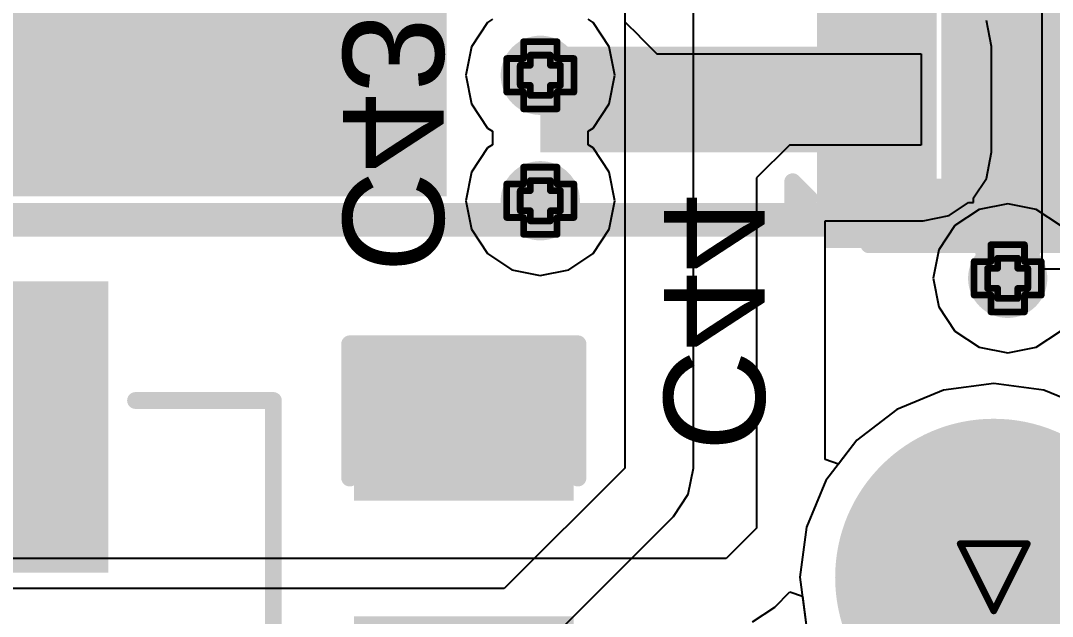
# Model space of a CAD drawing. Header units: inches. Extents: x 0 to 198, y 0 to 199.
# Drawn here: x 0.889 to 1.1963, y 3.7638 to 3.9413 of the extents above; entities that cross this region are included whole.
import ezdxf

# ---------------------------------------------------------------- set-up
doc = ezdxf.new("R2010")
doc.units = ezdxf.units.IN
doc.header["$MEASUREMENT"] = 0
for name, color, linetype in [('Bottom Layer', 5, 'Continuous'), ('Bottom Overlay', 54, 'Continuous'), ('Bottom Paste', 16, 'Continuous'), ('Bottom Solder', 6, 'Continuous'), ('Drill Drawing', 1, 'Continuous'), ('Layer 1', 16, 'Continuous'), ('Layer 2', 76, 'Continuous'), ('Pad Holes', 156, 'Continuous'), ('Top Layer', 1, 'Continuous'), ('Top Overlay', 2, 'Continuous'), ('Top Paste', 8, 'Continuous'), ('Top Solder', 216, 'Continuous'), ('Via Holes', 16, 'Continuous')]:
    doc.layers.add(name, color=color, linetype=linetype)
doc.styles.add('Arial', font='', dxfattribs={"height": 0.2})
doc.styles.get('Arial').set_extended_font_data('Arial')

# ---------------------------------------------------------------- blocks, each defined once
blk = doc.blocks.new('BH_18650_B1BA002_19')
at = {"layer": 'Bottom Solder'}
h = blk.add_hatch(color=6, dxfattribs=at)
edge = h.paths.add_edge_path()
edge.add_arc((0.15748, 1.41102), 0.004, 0, 360)
at = {"layer": 'Pad Holes'}
h = blk.add_hatch(color=7, dxfattribs=at)
edge = h.paths.add_edge_path()
edge.add_arc((0.15748, 1.41102), 0.04724, 0, 360)
at = {"layer": 'Top Layer'}
blk.add_hatch(color=1, dxfattribs=at).paths.add_polyline_path([(-0.30748, 1.7265), (-0.00748, 1.7265), (-0.00748, 1.5265), (-0.30748, 1.5265)])
at = {"layer": 'Top Paste'}
blk.add_hatch(color=8, dxfattribs=at).paths.add_polyline_path([(-0.30748, 1.7265), (-0.00748, 1.7265), (-0.00748, 1.5265), (-0.30748, 1.5265)])
at = {"layer": 'Top Solder'}
blk.add_hatch(color=216, dxfattribs=at).paths.add_polyline_path([(-0.30948, 1.7285), (-0.00548, 1.7285), (-0.00548, 1.5245), (-0.30948, 1.5245)])
h = blk.add_hatch(color=216, dxfattribs=at)
edge = h.paths.add_edge_path()
edge.add_arc((0.15748, 1.41102), 0.004, 0, 360)
at = {"layer": 'Top Overlay'}
blk.add_lwpolyline([(-0.56498, 1.5175, 0.01, 0.01, 0), (0.25002, 1.5175, 0.01, 0.01, 0)], format="xyseb", dxfattribs=at)
blk = doc.blocks.new('8_TDFN_EP__2_2__B_43')
at = {"layer": 'Bottom Layer'}
for points in [[(-0.0252, 0.03543), (-0.0252, 0.02362), (-0.05276, 0.02362), (-0.05276, 0.03543)], [(0.05276, 0.03543), (0.05276, 0.02362), (0.0252, 0.02362), (0.0252, 0.03543)], [(0.01575, 0.02717), (0.01575, -0.02716), (-0.01575, -0.02716), (-0.01575, 0.02717)], [(-0.0252, 0.01575), (-0.0252, 0.00394), (-0.05276, 0.00394), (-0.05276, 0.01575)], [(0.05276, 0.01575), (0.05276, 0.00394), (0.0252, 0.00394), (0.0252, 0.01575)], [(-0.0252, -0.00394), (-0.0252, -0.01575), (-0.05276, -0.01575), (-0.05276, -0.00394)], [(0.05276, -0.00394), (0.05276, -0.01575), (0.0252, -0.01575), (0.0252, -0.00394)], [(-0.0252, -0.02362), (-0.0252, -0.03543), (-0.05276, -0.03543), (-0.05276, -0.02362)], [(0.05276, -0.02362), (0.05276, -0.03543), (0.0252, -0.03543), (0.0252, -0.02362)]]:
    blk.add_hatch(color=5, dxfattribs=at).paths.add_polyline_path(points)
at = {"layer": 'Bottom Paste'}
for points in [[(-0.0252, 0.03543), (-0.0252, 0.02362), (-0.05276, 0.02362), (-0.05276, 0.03543)], [(0.05276, 0.03543), (0.05276, 0.02362), (0.0252, 0.02362), (0.0252, 0.03543)], [(0.01575, 0.02717), (0.01575, -0.02716), (-0.01575, -0.02716), (-0.01575, 0.02717)], [(-0.0252, 0.01575), (-0.0252, 0.00394), (-0.05276, 0.00394), (-0.05276, 0.01575)], [(0.05276, 0.01575), (0.05276, 0.00394), (0.0252, 0.00394), (0.0252, 0.01575)], [(-0.0252, -0.00394), (-0.0252, -0.01575), (-0.05276, -0.01575), (-0.05276, -0.00394)], [(0.05276, -0.00394), (0.05276, -0.01575), (0.0252, -0.01575), (0.0252, -0.00394)], [(-0.0252, -0.02362), (-0.0252, -0.03543), (-0.05276, -0.03543), (-0.05276, -0.02362)], [(0.05276, -0.02362), (0.05276, -0.03543), (0.0252, -0.03543), (0.0252, -0.02362)]]:
    blk.add_hatch(color=16, dxfattribs=at).paths.add_polyline_path(points)
at = {"layer": 'Bottom Solder'}
for points in [[(-0.0212, 0.03943), (-0.0212, 0.01962), (-0.05676, 0.01962), (-0.05676, 0.03943)], [(0.05676, 0.03943), (0.05676, 0.01962), (0.0212, 0.01962), (0.0212, 0.03943)], [(0.01975, 0.03117), (0.01975, -0.03116), (-0.01975, -0.03116), (-0.01975, 0.03117)], [(-0.0212, 0.01975), (-0.0212, -0.00006), (-0.05676, -0.00006), (-0.05676, 0.01975)], [(0.05676, 0.01975), (0.05676, -0.00006), (0.0212, -0.00006), (0.0212, 0.01975)], [(-0.0212, 0.00006), (-0.0212, -0.01975), (-0.05676, -0.01975), (-0.05676, 0.00006)], [(0.05676, 0.00006), (0.05676, -0.01975), (0.0212, -0.01975), (0.0212, 0.00006)], [(-0.0212, -0.01962), (-0.0212, -0.03943), (-0.05676, -0.03943), (-0.05676, -0.01962)], [(0.05676, -0.01962), (0.05676, -0.03943), (0.0212, -0.03943), (0.0212, -0.01962)]]:
    blk.add_hatch(color=6, dxfattribs=at).paths.add_polyline_path(points)
at = {"layer": 'Bottom Overlay'}
for points in [[(-0.04134, 0.03937, 0.005, 0.005, 0), (-0.04134, 0.04331, 0.005, 0.005, 0)], [(-0.04134, 0.04331, 0.005, 0.005, 0), (0.04134, 0.04331, 0.005, 0.005, 0)], [(0.04134, 0.04331, 0.005, 0.005, 0), (0.04134, 0.03937, 0.005, 0.005, 0)], [(-0.06405, -0.02453, 0.005, 0.005, 0), (-0.05905, -0.02953, 0.005, 0.005, 0)], [(-0.06405, -0.02453, 0.005, 0.005, 0), (-0.06405, -0.03453, 0.005, 0.005, 0)], [(-0.06405, -0.03453, 0.005, 0.005, 0), (-0.05905, -0.02953, 0.005, 0.005, 0)], [(-0.04134, -0.04331, 0.005, 0.005, 0), (-0.04134, -0.03937, 0.005, 0.005, 0)], [(0.04134, -0.04331, 0.005, 0.005, 0), (0.04134, -0.03937, 0.005, 0.005, 0)], [(-0.04134, -0.04331, 0.005, 0.005, 0), (0.04134, -0.04331, 0.005, 0.005, 0)]]:
    blk.add_lwpolyline(points, format="xyseb", dxfattribs=at)
for points in [[(-0.04259, 0.04331, 0.0025, 0.0025, 1), (-0.04009, 0.04331, 0.0025, 0.0025, 1)], [(-0.04259, 0.04331, 0.0025, 0.0025, 1), (-0.04009, 0.04331, 0.0025, 0.0025, 1)], [(0.04009, 0.04331, 0.0025, 0.0025, 1), (0.04259, 0.04331, 0.0025, 0.0025, 1)], [(0.04009, 0.04331, 0.0025, 0.0025, 1), (0.04259, 0.04331, 0.0025, 0.0025, 1)], [(-0.04259, 0.03937, 0.0025, 0.0025, 1), (-0.04009, 0.03937, 0.0025, 0.0025, 1)], [(0.04009, 0.03937, 0.0025, 0.0025, 1), (0.04259, 0.03937, 0.0025, 0.0025, 1)], [(-0.0653, -0.02453, 0.0025, 0.0025, 1), (-0.0628, -0.02453, 0.0025, 0.0025, 1)], [(-0.0653, -0.02453, 0.0025, 0.0025, 1), (-0.0628, -0.02453, 0.0025, 0.0025, 1)], [(-0.0603, -0.02953, 0.0025, 0.0025, 1), (-0.0578, -0.02953, 0.0025, 0.0025, 1)], [(-0.0603, -0.02953, 0.0025, 0.0025, 1), (-0.0578, -0.02953, 0.0025, 0.0025, 1)], [(-0.0653, -0.03453, 0.0025, 0.0025, 1), (-0.0628, -0.03453, 0.0025, 0.0025, 1)], [(-0.0653, -0.03453, 0.0025, 0.0025, 1), (-0.0628, -0.03453, 0.0025, 0.0025, 1)], [(-0.04259, -0.03937, 0.0025, 0.0025, 1), (-0.04009, -0.03937, 0.0025, 0.0025, 1)], [(0.04009, -0.03937, 0.0025, 0.0025, 1), (0.04259, -0.03937, 0.0025, 0.0025, 1)], [(-0.04259, -0.04331, 0.0025, 0.0025, 1), (-0.04009, -0.04331, 0.0025, 0.0025, 1)], [(-0.04259, -0.04331, 0.0025, 0.0025, 1), (-0.04009, -0.04331, 0.0025, 0.0025, 1)], [(0.04009, -0.04331, 0.0025, 0.0025, 1), (0.04259, -0.04331, 0.0025, 0.0025, 1)], [(0.04009, -0.04331, 0.0025, 0.0025, 1), (0.04259, -0.04331, 0.0025, 0.0025, 1)]]:
    blk.add_lwpolyline(points, format="xyseb", close=True, dxfattribs=at)
blk = doc.blocks.new('YSPI0520_2R2M__B_211')
at = {"layer": 'Bottom Layer'}
for points in [[(-0.1378, 0.04921), (-0.05905, 0.04921), (-0.05905, -0.04921), (-0.1378, -0.04921)], [(0.05905, 0.04921), (0.1378, 0.04921), (0.1378, -0.04921), (0.05905, -0.04921)]]:
    blk.add_hatch(color=5, dxfattribs=at).paths.add_polyline_path(points)
at = {"layer": 'Bottom Paste'}
for points in [[(-0.1378, 0.04921), (-0.05905, 0.04921), (-0.05905, -0.04921), (-0.1378, -0.04921)], [(0.05905, 0.04921), (0.1378, 0.04921), (0.1378, -0.04921), (0.05905, -0.04921)]]:
    blk.add_hatch(color=16, dxfattribs=at).paths.add_polyline_path(points)
at = {"layer": 'Bottom Solder'}
for points in [[(-0.1418, 0.05321), (-0.05505, 0.05321), (-0.05505, -0.05321), (-0.1418, -0.05321)], [(0.05505, 0.05321), (0.1418, 0.05321), (0.1418, -0.05321), (0.05505, -0.05321)]]:
    blk.add_hatch(color=6, dxfattribs=at).paths.add_polyline_path(points)
at = {"layer": 'Bottom Overlay'}
for points in [[(-0.1063, 0.10236, 0.005, 0.005, 0), (0.1063, 0.10236, 0.005, 0.005, 0)], [(-0.1063, 0.10236, 0.005, 0.005, 0), (-0.1063, 0.0613, 0.005, 0.005, 0)], [(0.1063, 0.10236, 0.005, 0.005, 0), (0.1063, 0.0613, 0.005, 0.005, 0)], [(-0.1063, -0.0613, 0.005, 0.005, 0), (-0.1063, -0.10236, 0.005, 0.005, 0)], [(0.1063, -0.0613, 0.005, 0.005, 0), (0.1063, -0.10236, 0.005, 0.005, 0)], [(-0.1063, -0.10236, 0.005, 0.005, 0), (0.1063, -0.10236, 0.005, 0.005, 0)]]:
    blk.add_lwpolyline(points, format="xyseb", dxfattribs=at)
for points in [[(-0.10755, 0.10236, 0.0025, 0.0025, 1), (-0.10505, 0.10236, 0.0025, 0.0025, 1)], [(-0.10755, 0.10236, 0.0025, 0.0025, 1), (-0.10505, 0.10236, 0.0025, 0.0025, 1)], [(0.10505, 0.10236, 0.0025, 0.0025, 1), (0.10755, 0.10236, 0.0025, 0.0025, 1)], [(0.10505, 0.10236, 0.0025, 0.0025, 1), (0.10755, 0.10236, 0.0025, 0.0025, 1)], [(-0.10755, 0.0613, 0.0025, 0.0025, 1), (-0.10505, 0.0613, 0.0025, 0.0025, 1)], [(0.10505, 0.0613, 0.0025, 0.0025, 1), (0.10755, 0.0613, 0.0025, 0.0025, 1)], [(-0.10755, -0.0613, 0.0025, 0.0025, 1), (-0.10505, -0.0613, 0.0025, 0.0025, 1)], [(0.10505, -0.0613, 0.0025, 0.0025, 1), (0.10755, -0.0613, 0.0025, 0.0025, 1)], [(-0.10755, -0.10236, 0.0025, 0.0025, 1), (-0.10505, -0.10236, 0.0025, 0.0025, 1)], [(-0.10755, -0.10236, 0.0025, 0.0025, 1), (-0.10505, -0.10236, 0.0025, 0.0025, 1)], [(0.10505, -0.10236, 0.0025, 0.0025, 1), (0.10755, -0.10236, 0.0025, 0.0025, 1)], [(0.10505, -0.10236, 0.0025, 0.0025, 1), (0.10755, -0.10236, 0.0025, 0.0025, 1)]]:
    blk.add_lwpolyline(points, format="xyseb", close=True, dxfattribs=at)
blk = doc.blocks.new('C___0402_B_333')
at = {"layer": 'Bottom Layer'}
for points in [[(-0.0095, 0.0125), (-0.0095, -0.0125), (-0.0275, -0.0125), (-0.0275, 0.0125)], [(0.0275, 0.0125), (0.0275, -0.0125), (0.0095, -0.0125), (0.0095, 0.0125)]]:
    blk.add_hatch(color=5, dxfattribs=at).paths.add_polyline_path(points)
at = {"layer": 'Bottom Paste'}
for points in [[(-0.0095, 0.0125), (-0.0095, -0.0125), (-0.0275, -0.0125), (-0.0275, 0.0125)], [(0.0275, 0.0125), (0.0275, -0.0125), (0.0095, -0.0125), (0.0095, 0.0125)]]:
    blk.add_hatch(color=16, dxfattribs=at).paths.add_polyline_path(points)
at = {"layer": 'Bottom Solder'}
for points in [[(-0.00714, 0.01486), (-0.00714, -0.01486), (-0.02986, -0.01486), (-0.02986, 0.01486)], [(0.02986, 0.01486), (0.02986, -0.01486), (0.00714, -0.01486), (0.00714, 0.01486)]]:
    blk.add_hatch(color=6, dxfattribs=at).paths.add_polyline_path(points)
at = {"layer": 'Bottom Overlay'}
for points in [[(-0.031, -0.016, 0.005, 0.005, 0), (-0.031, 0.016, 0.005, 0.005, 0)], [(-0.011, 0.016, 0.005, 0.005, 0), (-0.031, 0.016, 0.005, 0.005, 0)], [(0.031, 0.016, 0.005, 0.005, 0), (0.011, 0.016, 0.005, 0.005, 0)], [(0.031, -0.016, 0.005, 0.005, 0), (0.031, 0.016, 0.005, 0.005, 0)], [(-0.011, -0.016, 0.005, 0.005, 0), (-0.031, -0.016, 0.005, 0.005, 0)], [(0.031, -0.016, 0.005, 0.005, 0), (0.011, -0.016, 0.005, 0.005, 0)]]:
    blk.add_lwpolyline(points, format="xyseb", dxfattribs=at)
for points in [[(-0.03225, 0.016, 0.0025, 0.0025, 1), (-0.02975, 0.016, 0.0025, 0.0025, 1)], [(-0.03225, 0.016, 0.0025, 0.0025, 1), (-0.02975, 0.016, 0.0025, 0.0025, 1)], [(-0.01225, 0.016, 0.0025, 0.0025, 1), (-0.00975, 0.016, 0.0025, 0.0025, 1)], [(0.00975, 0.016, 0.0025, 0.0025, 1), (0.01225, 0.016, 0.0025, 0.0025, 1)], [(0.02975, 0.016, 0.0025, 0.0025, 1), (0.03225, 0.016, 0.0025, 0.0025, 1)], [(0.02975, 0.016, 0.0025, 0.0025, 1), (0.03225, 0.016, 0.0025, 0.0025, 1)], [(-0.03225, -0.016, 0.0025, 0.0025, 1), (-0.02975, -0.016, 0.0025, 0.0025, 1)], [(-0.03225, -0.016, 0.0025, 0.0025, 1), (-0.02975, -0.016, 0.0025, 0.0025, 1)], [(-0.01225, -0.016, 0.0025, 0.0025, 1), (-0.00975, -0.016, 0.0025, 0.0025, 1)], [(0.00975, -0.016, 0.0025, 0.0025, 1), (0.01225, -0.016, 0.0025, 0.0025, 1)], [(0.02975, -0.016, 0.0025, 0.0025, 1), (0.03225, -0.016, 0.0025, 0.0025, 1)], [(0.02975, -0.016, 0.0025, 0.0025, 1), (0.03225, -0.016, 0.0025, 0.0025, 1)]]:
    blk.add_lwpolyline(points, format="xyseb", close=True, dxfattribs=at)
blk = doc.blocks.new('C___0805_B_334')
at = {"layer": 'Bottom Layer'}
for points in [[(-0.06, 0.03), (-0.02, 0.03), (-0.02, -0.03), (-0.06, -0.03)], [(0.02, 0.03), (0.06, 0.03), (0.06, -0.03), (0.02, -0.03)]]:
    blk.add_hatch(color=5, dxfattribs=at).paths.add_polyline_path(points)
at = {"layer": 'Bottom Paste'}
for points in [[(-0.06, 0.03), (-0.02, 0.03), (-0.02, -0.03), (-0.06, -0.03)], [(0.02, 0.03), (0.06, 0.03), (0.06, -0.03), (0.02, -0.03)]]:
    blk.add_hatch(color=16, dxfattribs=at).paths.add_polyline_path(points)
at = {"layer": 'Bottom Solder'}
for points in [[(-0.06276, 0.03276), (-0.01724, 0.03276), (-0.01724, -0.03276), (-0.06276, -0.03276)], [(0.01724, 0.03276), (0.06276, 0.03276), (0.06276, -0.03276), (0.01724, -0.03276)]]:
    blk.add_hatch(color=6, dxfattribs=at).paths.add_polyline_path(points)
at = {"layer": 'Bottom Overlay'}
for points in [[(-0.064, 0.034, 0.005, 0.005, 0), (-0.064, -0.034, 0.005, 0.005, 0)], [(-0.064, 0.034, 0.005, 0.005, 0), (-0.024, 0.034, 0.005, 0.005, 0)], [(0.024, 0.034, 0.005, 0.005, 0), (0.064, 0.034, 0.005, 0.005, 0)], [(0.064, 0.034, 0.005, 0.005, 0), (0.064, -0.034, 0.005, 0.005, 0)], [(-0.024, -0.034, 0.005, 0.005, 0), (-0.064, -0.034, 0.005, 0.005, 0)], [(0.064, -0.034, 0.005, 0.005, 0), (0.024, -0.034, 0.005, 0.005, 0)]]:
    blk.add_lwpolyline(points, format="xyseb", dxfattribs=at)
for points in [[(-0.06525, 0.034, 0.0025, 0.0025, 1), (-0.06275, 0.034, 0.0025, 0.0025, 1)], [(-0.06525, 0.034, 0.0025, 0.0025, 1), (-0.06275, 0.034, 0.0025, 0.0025, 1)], [(-0.02525, 0.034, 0.0025, 0.0025, 1), (-0.02275, 0.034, 0.0025, 0.0025, 1)], [(0.02275, 0.034, 0.0025, 0.0025, 1), (0.02525, 0.034, 0.0025, 0.0025, 1)], [(0.06275, 0.034, 0.0025, 0.0025, 1), (0.06525, 0.034, 0.0025, 0.0025, 1)], [(0.06275, 0.034, 0.0025, 0.0025, 1), (0.06525, 0.034, 0.0025, 0.0025, 1)], [(-0.06525, -0.034, 0.0025, 0.0025, 1), (-0.06275, -0.034, 0.0025, 0.0025, 1)], [(-0.06525, -0.034, 0.0025, 0.0025, 1), (-0.06275, -0.034, 0.0025, 0.0025, 1)], [(-0.02525, -0.034, 0.0025, 0.0025, 1), (-0.02275, -0.034, 0.0025, 0.0025, 1)], [(0.02275, -0.034, 0.0025, 0.0025, 1), (0.02525, -0.034, 0.0025, 0.0025, 1)], [(0.06275, -0.034, 0.0025, 0.0025, 1), (0.06525, -0.034, 0.0025, 0.0025, 1)], [(0.06275, -0.034, 0.0025, 0.0025, 1), (0.06525, -0.034, 0.0025, 0.0025, 1)]]:
    blk.add_lwpolyline(points, format="xyseb", close=True, dxfattribs=at)

msp = doc.modelspace()

# ---------------------------------------------------------------- hatches: boundary and pattern name
at = {"layer": 'Bottom Layer'}
h = msp.add_hatch(color=5, dxfattribs=at)
edge = h.paths.add_edge_path()
edge.add_arc((1.04379, 3.925), 0.01181, 0, 360)
for points in [[(1.15783, 3.93356), (1.04379, 3.93356), (1.04379, 3.90207), (1.15783, 3.90207)], [(1.1286, 3.87351), (1.18302, 3.87351), (1.18302, 3.89419), (1.1286, 3.89419)]]:
    msp.add_hatch(color=5, dxfattribs=at).paths.add_polyline_path(points)
h = msp.add_hatch(color=5, dxfattribs=at)
edge = h.paths.add_edge_path()
edge.add_arc((1.04379, 3.88763), 0.01181, 0, 360)
h = msp.add_hatch(color=5, dxfattribs=at)
edge = h.paths.add_edge_path()
edge.add_arc((1.18302, 3.86451), 0.01181, 0, 360)
at = {"layer": 'Layer 1'}
h = msp.add_hatch(color=16, dxfattribs=at)
edge = h.paths.add_edge_path()
edge.add_arc((1.04379, 3.925), 0.01181, 0, 360)
h = msp.add_hatch(color=16, dxfattribs=at)
edge = h.paths.add_edge_path()
edge.add_arc((1.04379, 3.88763), 0.01181, 0, 360)
h = msp.add_hatch(color=16, dxfattribs=at)
edge = h.paths.add_edge_path()
edge.add_arc((1.18302, 3.86451), 0.01181, 0, 360)
at = {"layer": 'Layer 2'}
h = msp.add_hatch(color=76, dxfattribs=at)
edge = h.paths.add_edge_path()
edge.add_arc((1.04379, 3.925), 0.01181, 0, 360)
h = msp.add_hatch(color=76, dxfattribs=at)
edge = h.paths.add_edge_path()
edge.add_arc((1.04379, 3.88763), 0.01181, 0, 360)
h = msp.add_hatch(color=76, dxfattribs=at)
edge = h.paths.add_edge_path()
edge.add_arc((1.18302, 3.86451), 0.01181, 0, 360)
at = {"layer": 'Top Layer'}
h = msp.add_hatch(color=1, dxfattribs=at)
edge = h.paths.add_edge_path()
edge.add_arc((1.04379, 3.925), 0.01181, 0, 360)
h = msp.add_hatch(color=1, dxfattribs=at)
edge = h.paths.add_edge_path()
edge.add_arc((1.04379, 3.88763), 0.01181, 0, 360)
h = msp.add_hatch(color=1, dxfattribs=at)
edge = h.paths.add_edge_path()
edge.add_arc((1.18302, 3.86451), 0.01181, 0, 360)
at = {"layer": 'Via Holes'}
h = msp.add_hatch(color=7, dxfattribs=at)
edge = h.paths.add_edge_path()
edge.add_arc((1.04379, 3.925), 0.00591, 0, 360)
h = msp.add_hatch(color=7, dxfattribs=at)
edge = h.paths.add_edge_path()
edge.add_arc((1.04379, 3.88763), 0.00591, 0, 360)
h = msp.add_hatch(color=7, dxfattribs=at)
edge = h.paths.add_edge_path()
edge.add_arc((1.18302, 3.86451), 0.00591, 0, 360)

# ---------------------------------------------------------------- linework, layer by layer
at = {"layer": 'Bottom Layer'}
for p, q in [((1.069, 4.022), (1.069, 3.94094)), ((1.19322, 3.96825), (1.19322, 3.92644)), ((1.069, 3.94094), (1.07321, 3.93673)), ((1.17822, 3.93356), (1.17667, 3.94137)), ((1.07321, 3.93673), (1.07321, 3.93666)), ((1.07321, 3.93666), (1.07328, 3.93666)), ((1.07328, 3.93666), (1.0785, 3.93144)), ((1.0785, 3.93144), (1.12027, 3.93144)), ((1.12027, 3.93144), (1.15728, 3.93144)), ((1.15728, 3.93144), (1.15728, 3.90419)), ((1.17822, 3.90207), (1.17822, 3.93356)), ((1.19322, 3.92644), (1.19322, 3.90675)), ((1.19322, 3.90675), (1.19322, 3.86738)), ((1.11799, 3.90419), (1.10821, 3.89441)), ((1.12027, 3.90419), (1.11799, 3.90419)), ((1.15728, 3.90419), (1.12027, 3.90419)), ((1.17667, 3.89426), (1.17822, 3.90207)), ((1.10821, 3.89441), (1.10821, 3.79003)), ((1.17283, 3.88852), (1.17667, 3.89426)), ((1.17283, 3.88707), (1.17283, 3.88852)), ((1.16563, 3.88323), (1.17138, 3.88707)), ((1.17138, 3.88707), (1.17283, 3.88707)), ((1.15783, 3.88168), (1.16563, 3.88323)), ((1.1286, 3.81054), (1.1286, 3.88168)), ((1.1286, 3.88168), (1.15783, 3.88168)), ((1.19322, 3.86738), (1.23229, 3.86738)), ((1.17886, 3.83317), (1.16391, 3.8312)), ((1.1938, 3.8312), (1.17886, 3.83317)), ((1.16391, 3.8312), (1.14999, 3.82543)), ((1.20772, 3.82543), (1.1938, 3.8312)), ((1.14999, 3.82543), (1.13803, 3.81626)), ((1.13803, 3.81626), (1.1326, 3.80918)), ((1.1326, 3.80918), (1.1286, 3.81054)), ((1.10821, 3.79003), (1.09918, 3.781)), ((1.09918, 3.781), (0.71038, 3.781)), ((1.1136, 3.76658), (1.11807, 3.77106)), ((1.11807, 3.77106), (1.12186, 3.76977)), ((1.12186, 3.76977), (1.12309, 3.76049)), ((1.10698, 3.76216), (1.1136, 3.76658))]:
    msp.add_line(p, q, dxfattribs=at)
for points in [[(1.18302, 3.87451, 0.02, 0.02, 0), (1.18302, 3.96112, 0.02, 0.02, 0)], [(1.14405, 3.88829, 0.01, 0.01, 0), (1.18066, 3.88829, 0.01, 0.01, 0)]]:
    msp.add_lwpolyline(points, format="xyseb", dxfattribs=at)
for points in [[(1.14155, 3.88829, 0.005, 0.005, 1), (1.14655, 3.88829, 0.005, 0.005, 1)], [(1.17816, 3.88829, 0.005, 0.005, 1), (1.18316, 3.88829, 0.005, 0.005, 1)], [(1.17802, 3.87451, 0.01, 0.01, 1), (1.18802, 3.87451, 0.01, 0.01, 1)]]:
    msp.add_lwpolyline(points, format="xyseb", close=True, dxfattribs=at)
at = {"layer": 'Drill Drawing'}
for points in [[(1.03879, 3.93, 0.002, 0.002, 0), (1.03879, 3.935, 0.002, 0.002, 0)], [(1.03879, 3.935, 0.002, 0.002, 0), (1.04879, 3.935, 0.002, 0.002, 0)], [(1.04879, 3.93, 0.002, 0.002, 0), (1.04879, 3.935, 0.002, 0.002, 0)], [(1.04079, 3.928, 0.002, 0.002, 0), (1.04079, 3.931, 0.002, 0.002, 0)], [(1.04079, 3.931, 0.002, 0.002, 0), (1.04679, 3.931, 0.002, 0.002, 0)], [(1.04679, 3.928, 0.002, 0.002, 0), (1.04679, 3.931, 0.002, 0.002, 0)], [(1.03379, 3.92, 0.002, 0.002, 0), (1.03379, 3.93, 0.002, 0.002, 0)], [(1.03379, 3.93, 0.002, 0.002, 0), (1.03879, 3.93, 0.002, 0.002, 0)], [(1.03779, 3.922, 0.002, 0.002, 0), (1.03779, 3.928, 0.002, 0.002, 0)], [(1.03779, 3.928, 0.002, 0.002, 0), (1.04079, 3.928, 0.002, 0.002, 0)], [(1.04679, 3.928, 0.002, 0.002, 0), (1.04979, 3.928, 0.002, 0.002, 0)], [(1.04879, 3.93, 0.002, 0.002, 0), (1.05379, 3.93, 0.002, 0.002, 0)], [(1.04979, 3.922, 0.002, 0.002, 0), (1.04979, 3.928, 0.002, 0.002, 0)], [(1.05379, 3.92, 0.002, 0.002, 0), (1.05379, 3.93, 0.002, 0.002, 0)], [(1.03779, 3.922, 0.002, 0.002, 0), (1.04079, 3.922, 0.002, 0.002, 0)], [(1.04079, 3.919, 0.002, 0.002, 0), (1.04079, 3.922, 0.002, 0.002, 0)], [(1.04679, 3.922, 0.002, 0.002, 0), (1.04979, 3.922, 0.002, 0.002, 0)], [(1.04679, 3.919, 0.002, 0.002, 0), (1.04679, 3.922, 0.002, 0.002, 0)], [(1.03379, 3.92, 0.002, 0.002, 0), (1.03879, 3.92, 0.002, 0.002, 0)], [(1.03879, 3.915, 0.002, 0.002, 0), (1.03879, 3.92, 0.002, 0.002, 0)], [(1.04079, 3.919, 0.002, 0.002, 0), (1.04679, 3.919, 0.002, 0.002, 0)], [(1.04879, 3.92, 0.002, 0.002, 0), (1.05379, 3.92, 0.002, 0.002, 0)], [(1.04879, 3.915, 0.002, 0.002, 0), (1.04879, 3.92, 0.002, 0.002, 0)], [(1.03879, 3.915, 0.002, 0.002, 0), (1.04879, 3.915, 0.002, 0.002, 0)], [(1.03879, 3.89263, 0.002, 0.002, 0), (1.03879, 3.89763, 0.002, 0.002, 0)], [(1.03879, 3.89763, 0.002, 0.002, 0), (1.04879, 3.89763, 0.002, 0.002, 0)], [(1.04879, 3.89263, 0.002, 0.002, 0), (1.04879, 3.89763, 0.002, 0.002, 0)], [(1.04079, 3.89063, 0.002, 0.002, 0), (1.04079, 3.89363, 0.002, 0.002, 0)], [(1.04079, 3.89363, 0.002, 0.002, 0), (1.04679, 3.89363, 0.002, 0.002, 0)], [(1.04679, 3.89063, 0.002, 0.002, 0), (1.04679, 3.89363, 0.002, 0.002, 0)], [(1.03379, 3.88263, 0.002, 0.002, 0), (1.03379, 3.89263, 0.002, 0.002, 0)], [(1.03379, 3.89263, 0.002, 0.002, 0), (1.03879, 3.89263, 0.002, 0.002, 0)], [(1.03779, 3.88463, 0.002, 0.002, 0), (1.03779, 3.89063, 0.002, 0.002, 0)], [(1.03779, 3.89063, 0.002, 0.002, 0), (1.04079, 3.89063, 0.002, 0.002, 0)], [(1.04679, 3.89063, 0.002, 0.002, 0), (1.04979, 3.89063, 0.002, 0.002, 0)], [(1.04879, 3.89263, 0.002, 0.002, 0), (1.05379, 3.89263, 0.002, 0.002, 0)], [(1.04979, 3.88463, 0.002, 0.002, 0), (1.04979, 3.89063, 0.002, 0.002, 0)], [(1.05379, 3.88263, 0.002, 0.002, 0), (1.05379, 3.89263, 0.002, 0.002, 0)], [(1.03779, 3.88463, 0.002, 0.002, 0), (1.04079, 3.88463, 0.002, 0.002, 0)], [(1.04079, 3.88163, 0.002, 0.002, 0), (1.04079, 3.88463, 0.002, 0.002, 0)], [(1.04679, 3.88463, 0.002, 0.002, 0), (1.04979, 3.88463, 0.002, 0.002, 0)], [(1.04679, 3.88163, 0.002, 0.002, 0), (1.04679, 3.88463, 0.002, 0.002, 0)], [(1.03379, 3.88263, 0.002, 0.002, 0), (1.03879, 3.88263, 0.002, 0.002, 0)], [(1.03879, 3.87763, 0.002, 0.002, 0), (1.03879, 3.88263, 0.002, 0.002, 0)], [(1.04079, 3.88163, 0.002, 0.002, 0), (1.04679, 3.88163, 0.002, 0.002, 0)], [(1.04879, 3.88263, 0.002, 0.002, 0), (1.05379, 3.88263, 0.002, 0.002, 0)], [(1.04879, 3.87763, 0.002, 0.002, 0), (1.04879, 3.88263, 0.002, 0.002, 0)], [(1.03879, 3.87763, 0.002, 0.002, 0), (1.04879, 3.87763, 0.002, 0.002, 0)], [(1.17802, 3.86951, 0.002, 0.002, 0), (1.17802, 3.87451, 0.002, 0.002, 0)], [(1.17802, 3.87451, 0.002, 0.002, 0), (1.18802, 3.87451, 0.002, 0.002, 0)], [(1.18802, 3.86951, 0.002, 0.002, 0), (1.18802, 3.87451, 0.002, 0.002, 0)], [(1.17302, 3.85951, 0.002, 0.002, 0), (1.17302, 3.86951, 0.002, 0.002, 0)], [(1.17302, 3.86951, 0.002, 0.002, 0), (1.17802, 3.86951, 0.002, 0.002, 0)], [(1.18002, 3.86751, 0.002, 0.002, 0), (1.18002, 3.87051, 0.002, 0.002, 0)], [(1.18002, 3.87051, 0.002, 0.002, 0), (1.18602, 3.87051, 0.002, 0.002, 0)], [(1.18602, 3.86751, 0.002, 0.002, 0), (1.18602, 3.87051, 0.002, 0.002, 0)], [(1.18802, 3.86951, 0.002, 0.002, 0), (1.19302, 3.86951, 0.002, 0.002, 0)], [(1.19302, 3.85951, 0.002, 0.002, 0), (1.19302, 3.86951, 0.002, 0.002, 0)], [(1.17702, 3.86151, 0.002, 0.002, 0), (1.17702, 3.86751, 0.002, 0.002, 0)], [(1.17702, 3.86751, 0.002, 0.002, 0), (1.18002, 3.86751, 0.002, 0.002, 0)], [(1.18602, 3.86751, 0.002, 0.002, 0), (1.18902, 3.86751, 0.002, 0.002, 0)], [(1.18902, 3.86151, 0.002, 0.002, 0), (1.18902, 3.86751, 0.002, 0.002, 0)], [(1.17302, 3.85951, 0.002, 0.002, 0), (1.17802, 3.85951, 0.002, 0.002, 0)], [(1.17702, 3.86151, 0.002, 0.002, 0), (1.18002, 3.86151, 0.002, 0.002, 0)], [(1.17802, 3.85451, 0.002, 0.002, 0), (1.17802, 3.85951, 0.002, 0.002, 0)], [(1.18002, 3.85851, 0.002, 0.002, 0), (1.18002, 3.86151, 0.002, 0.002, 0)], [(1.18602, 3.86151, 0.002, 0.002, 0), (1.18902, 3.86151, 0.002, 0.002, 0)], [(1.18602, 3.85851, 0.002, 0.002, 0), (1.18602, 3.86151, 0.002, 0.002, 0)], [(1.18802, 3.85951, 0.002, 0.002, 0), (1.19302, 3.85951, 0.002, 0.002, 0)], [(1.18802, 3.85451, 0.002, 0.002, 0), (1.18802, 3.85951, 0.002, 0.002, 0)], [(1.18002, 3.85851, 0.002, 0.002, 0), (1.18602, 3.85851, 0.002, 0.002, 0)], [(1.17802, 3.85451, 0.002, 0.002, 0), (1.18802, 3.85451, 0.002, 0.002, 0)], [(1.16886, 3.78543, 0.002, 0.002, 0), (1.18886, 3.78543, 0.002, 0.002, 0)], [(1.16886, 3.78543, 0.002, 0.002, 0), (1.17886, 3.76543, 0.002, 0.002, 0)], [(1.17886, 3.76543, 0.002, 0.002, 0), (1.18886, 3.78543, 0.002, 0.002, 0)]]:
    msp.add_lwpolyline(points, format="xyseb", dxfattribs=at)
for points in [[(1.03829, 3.935, 0.001, 0.001, 1), (1.03929, 3.935, 0.001, 0.001, 1)], [(1.03829, 3.935, 0.001, 0.001, 1), (1.03929, 3.935, 0.001, 0.001, 1)], [(1.04829, 3.935, 0.001, 0.001, 1), (1.04929, 3.935, 0.001, 0.001, 1)], [(1.04829, 3.935, 0.001, 0.001, 1), (1.04929, 3.935, 0.001, 0.001, 1)], [(1.04029, 3.931, 0.001, 0.001, 1), (1.04129, 3.931, 0.001, 0.001, 1)], [(1.04029, 3.931, 0.001, 0.001, 1), (1.04129, 3.931, 0.001, 0.001, 1)], [(1.04629, 3.931, 0.001, 0.001, 1), (1.04729, 3.931, 0.001, 0.001, 1)], [(1.04629, 3.931, 0.001, 0.001, 1), (1.04729, 3.931, 0.001, 0.001, 1)], [(1.03329, 3.93, 0.001, 0.001, 1), (1.03429, 3.93, 0.001, 0.001, 1)], [(1.03329, 3.93, 0.001, 0.001, 1), (1.03429, 3.93, 0.001, 0.001, 1)], [(1.03729, 3.928, 0.001, 0.001, 1), (1.03829, 3.928, 0.001, 0.001, 1)], [(1.03729, 3.928, 0.001, 0.001, 1), (1.03829, 3.928, 0.001, 0.001, 1)], [(1.03829, 3.93, 0.001, 0.001, 1), (1.03929, 3.93, 0.001, 0.001, 1)], [(1.03829, 3.93, 0.001, 0.001, 1), (1.03929, 3.93, 0.001, 0.001, 1)], [(1.04029, 3.928, 0.001, 0.001, 1), (1.04129, 3.928, 0.001, 0.001, 1)], [(1.04029, 3.928, 0.001, 0.001, 1), (1.04129, 3.928, 0.001, 0.001, 1)], [(1.04629, 3.928, 0.001, 0.001, 1), (1.04729, 3.928, 0.001, 0.001, 1)], [(1.04629, 3.928, 0.001, 0.001, 1), (1.04729, 3.928, 0.001, 0.001, 1)], [(1.04829, 3.93, 0.001, 0.001, 1), (1.04929, 3.93, 0.001, 0.001, 1)], [(1.04829, 3.93, 0.001, 0.001, 1), (1.04929, 3.93, 0.001, 0.001, 1)], [(1.04929, 3.928, 0.001, 0.001, 1), (1.05029, 3.928, 0.001, 0.001, 1)], [(1.04929, 3.928, 0.001, 0.001, 1), (1.05029, 3.928, 0.001, 0.001, 1)], [(1.05329, 3.93, 0.001, 0.001, 1), (1.05429, 3.93, 0.001, 0.001, 1)], [(1.05329, 3.93, 0.001, 0.001, 1), (1.05429, 3.93, 0.001, 0.001, 1)], [(1.03729, 3.922, 0.001, 0.001, 1), (1.03829, 3.922, 0.001, 0.001, 1)], [(1.03729, 3.922, 0.001, 0.001, 1), (1.03829, 3.922, 0.001, 0.001, 1)], [(1.04029, 3.922, 0.001, 0.001, 1), (1.04129, 3.922, 0.001, 0.001, 1)], [(1.04029, 3.922, 0.001, 0.001, 1), (1.04129, 3.922, 0.001, 0.001, 1)], [(1.04629, 3.922, 0.001, 0.001, 1), (1.04729, 3.922, 0.001, 0.001, 1)], [(1.04629, 3.922, 0.001, 0.001, 1), (1.04729, 3.922, 0.001, 0.001, 1)], [(1.04929, 3.922, 0.001, 0.001, 1), (1.05029, 3.922, 0.001, 0.001, 1)], [(1.04929, 3.922, 0.001, 0.001, 1), (1.05029, 3.922, 0.001, 0.001, 1)], [(1.03329, 3.92, 0.001, 0.001, 1), (1.03429, 3.92, 0.001, 0.001, 1)], [(1.03329, 3.92, 0.001, 0.001, 1), (1.03429, 3.92, 0.001, 0.001, 1)], [(1.03829, 3.92, 0.001, 0.001, 1), (1.03929, 3.92, 0.001, 0.001, 1)], [(1.03829, 3.92, 0.001, 0.001, 1), (1.03929, 3.92, 0.001, 0.001, 1)], [(1.04029, 3.919, 0.001, 0.001, 1), (1.04129, 3.919, 0.001, 0.001, 1)], [(1.04029, 3.919, 0.001, 0.001, 1), (1.04129, 3.919, 0.001, 0.001, 1)], [(1.04629, 3.919, 0.001, 0.001, 1), (1.04729, 3.919, 0.001, 0.001, 1)], [(1.04629, 3.919, 0.001, 0.001, 1), (1.04729, 3.919, 0.001, 0.001, 1)], [(1.04829, 3.92, 0.001, 0.001, 1), (1.04929, 3.92, 0.001, 0.001, 1)], [(1.04829, 3.92, 0.001, 0.001, 1), (1.04929, 3.92, 0.001, 0.001, 1)], [(1.05329, 3.92, 0.001, 0.001, 1), (1.05429, 3.92, 0.001, 0.001, 1)], [(1.05329, 3.92, 0.001, 0.001, 1), (1.05429, 3.92, 0.001, 0.001, 1)], [(1.03829, 3.915, 0.001, 0.001, 1), (1.03929, 3.915, 0.001, 0.001, 1)], [(1.03829, 3.915, 0.001, 0.001, 1), (1.03929, 3.915, 0.001, 0.001, 1)], [(1.04829, 3.915, 0.001, 0.001, 1), (1.04929, 3.915, 0.001, 0.001, 1)], [(1.04829, 3.915, 0.001, 0.001, 1), (1.04929, 3.915, 0.001, 0.001, 1)], [(1.03829, 3.89763, 0.001, 0.001, 1), (1.03929, 3.89763, 0.001, 0.001, 1)], [(1.03829, 3.89763, 0.001, 0.001, 1), (1.03929, 3.89763, 0.001, 0.001, 1)], [(1.04829, 3.89763, 0.001, 0.001, 1), (1.04929, 3.89763, 0.001, 0.001, 1)], [(1.04829, 3.89763, 0.001, 0.001, 1), (1.04929, 3.89763, 0.001, 0.001, 1)], [(1.04029, 3.89363, 0.001, 0.001, 1), (1.04129, 3.89363, 0.001, 0.001, 1)], [(1.04029, 3.89363, 0.001, 0.001, 1), (1.04129, 3.89363, 0.001, 0.001, 1)], [(1.04629, 3.89363, 0.001, 0.001, 1), (1.04729, 3.89363, 0.001, 0.001, 1)], [(1.04629, 3.89363, 0.001, 0.001, 1), (1.04729, 3.89363, 0.001, 0.001, 1)], [(1.03329, 3.89263, 0.001, 0.001, 1), (1.03429, 3.89263, 0.001, 0.001, 1)], [(1.03329, 3.89263, 0.001, 0.001, 1), (1.03429, 3.89263, 0.001, 0.001, 1)], [(1.03729, 3.89063, 0.001, 0.001, 1), (1.03829, 3.89063, 0.001, 0.001, 1)], [(1.03729, 3.89063, 0.001, 0.001, 1), (1.03829, 3.89063, 0.001, 0.001, 1)], [(1.03829, 3.89263, 0.001, 0.001, 1), (1.03929, 3.89263, 0.001, 0.001, 1)], [(1.03829, 3.89263, 0.001, 0.001, 1), (1.03929, 3.89263, 0.001, 0.001, 1)], [(1.04029, 3.89063, 0.001, 0.001, 1), (1.04129, 3.89063, 0.001, 0.001, 1)], [(1.04029, 3.89063, 0.001, 0.001, 1), (1.04129, 3.89063, 0.001, 0.001, 1)], [(1.04629, 3.89063, 0.001, 0.001, 1), (1.04729, 3.89063, 0.001, 0.001, 1)], [(1.04629, 3.89063, 0.001, 0.001, 1), (1.04729, 3.89063, 0.001, 0.001, 1)], [(1.04829, 3.89263, 0.001, 0.001, 1), (1.04929, 3.89263, 0.001, 0.001, 1)], [(1.04829, 3.89263, 0.001, 0.001, 1), (1.04929, 3.89263, 0.001, 0.001, 1)], [(1.04929, 3.89063, 0.001, 0.001, 1), (1.05029, 3.89063, 0.001, 0.001, 1)], [(1.04929, 3.89063, 0.001, 0.001, 1), (1.05029, 3.89063, 0.001, 0.001, 1)], [(1.05329, 3.89263, 0.001, 0.001, 1), (1.05429, 3.89263, 0.001, 0.001, 1)], [(1.05329, 3.89263, 0.001, 0.001, 1), (1.05429, 3.89263, 0.001, 0.001, 1)], [(1.03729, 3.88463, 0.001, 0.001, 1), (1.03829, 3.88463, 0.001, 0.001, 1)], [(1.03729, 3.88463, 0.001, 0.001, 1), (1.03829, 3.88463, 0.001, 0.001, 1)], [(1.04029, 3.88463, 0.001, 0.001, 1), (1.04129, 3.88463, 0.001, 0.001, 1)], [(1.04029, 3.88463, 0.001, 0.001, 1), (1.04129, 3.88463, 0.001, 0.001, 1)], [(1.04629, 3.88463, 0.001, 0.001, 1), (1.04729, 3.88463, 0.001, 0.001, 1)], [(1.04629, 3.88463, 0.001, 0.001, 1), (1.04729, 3.88463, 0.001, 0.001, 1)], [(1.04929, 3.88463, 0.001, 0.001, 1), (1.05029, 3.88463, 0.001, 0.001, 1)], [(1.04929, 3.88463, 0.001, 0.001, 1), (1.05029, 3.88463, 0.001, 0.001, 1)], [(1.03329, 3.88263, 0.001, 0.001, 1), (1.03429, 3.88263, 0.001, 0.001, 1)], [(1.03329, 3.88263, 0.001, 0.001, 1), (1.03429, 3.88263, 0.001, 0.001, 1)], [(1.03829, 3.88263, 0.001, 0.001, 1), (1.03929, 3.88263, 0.001, 0.001, 1)], [(1.03829, 3.88263, 0.001, 0.001, 1), (1.03929, 3.88263, 0.001, 0.001, 1)], [(1.04029, 3.88163, 0.001, 0.001, 1), (1.04129, 3.88163, 0.001, 0.001, 1)], [(1.04029, 3.88163, 0.001, 0.001, 1), (1.04129, 3.88163, 0.001, 0.001, 1)], [(1.04629, 3.88163, 0.001, 0.001, 1), (1.04729, 3.88163, 0.001, 0.001, 1)], [(1.04629, 3.88163, 0.001, 0.001, 1), (1.04729, 3.88163, 0.001, 0.001, 1)], [(1.04829, 3.88263, 0.001, 0.001, 1), (1.04929, 3.88263, 0.001, 0.001, 1)], [(1.04829, 3.88263, 0.001, 0.001, 1), (1.04929, 3.88263, 0.001, 0.001, 1)], [(1.05329, 3.88263, 0.001, 0.001, 1), (1.05429, 3.88263, 0.001, 0.001, 1)], [(1.05329, 3.88263, 0.001, 0.001, 1), (1.05429, 3.88263, 0.001, 0.001, 1)], [(1.03829, 3.87763, 0.001, 0.001, 1), (1.03929, 3.87763, 0.001, 0.001, 1)], [(1.03829, 3.87763, 0.001, 0.001, 1), (1.03929, 3.87763, 0.001, 0.001, 1)], [(1.04829, 3.87763, 0.001, 0.001, 1), (1.04929, 3.87763, 0.001, 0.001, 1)], [(1.04829, 3.87763, 0.001, 0.001, 1), (1.04929, 3.87763, 0.001, 0.001, 1)], [(1.17752, 3.87451, 0.001, 0.001, 1), (1.17852, 3.87451, 0.001, 0.001, 1)], [(1.17752, 3.87451, 0.001, 0.001, 1), (1.17852, 3.87451, 0.001, 0.001, 1)], [(1.18752, 3.87451, 0.001, 0.001, 1), (1.18852, 3.87451, 0.001, 0.001, 1)], [(1.18752, 3.87451, 0.001, 0.001, 1), (1.18852, 3.87451, 0.001, 0.001, 1)], [(1.17252, 3.86951, 0.001, 0.001, 1), (1.17352, 3.86951, 0.001, 0.001, 1)], [(1.17252, 3.86951, 0.001, 0.001, 1), (1.17352, 3.86951, 0.001, 0.001, 1)], [(1.17752, 3.86951, 0.001, 0.001, 1), (1.17852, 3.86951, 0.001, 0.001, 1)], [(1.17752, 3.86951, 0.001, 0.001, 1), (1.17852, 3.86951, 0.001, 0.001, 1)], [(1.17952, 3.87051, 0.001, 0.001, 1), (1.18052, 3.87051, 0.001, 0.001, 1)], [(1.17952, 3.87051, 0.001, 0.001, 1), (1.18052, 3.87051, 0.001, 0.001, 1)], [(1.18552, 3.87051, 0.001, 0.001, 1), (1.18652, 3.87051, 0.001, 0.001, 1)], [(1.18552, 3.87051, 0.001, 0.001, 1), (1.18652, 3.87051, 0.001, 0.001, 1)], [(1.18752, 3.86951, 0.001, 0.001, 1), (1.18852, 3.86951, 0.001, 0.001, 1)], [(1.18752, 3.86951, 0.001, 0.001, 1), (1.18852, 3.86951, 0.001, 0.001, 1)], [(1.19252, 3.86951, 0.001, 0.001, 1), (1.19352, 3.86951, 0.001, 0.001, 1)], [(1.19252, 3.86951, 0.001, 0.001, 1), (1.19352, 3.86951, 0.001, 0.001, 1)], [(1.17652, 3.86751, 0.001, 0.001, 1), (1.17752, 3.86751, 0.001, 0.001, 1)], [(1.17652, 3.86751, 0.001, 0.001, 1), (1.17752, 3.86751, 0.001, 0.001, 1)], [(1.17952, 3.86751, 0.001, 0.001, 1), (1.18052, 3.86751, 0.001, 0.001, 1)], [(1.17952, 3.86751, 0.001, 0.001, 1), (1.18052, 3.86751, 0.001, 0.001, 1)], [(1.18552, 3.86751, 0.001, 0.001, 1), (1.18652, 3.86751, 0.001, 0.001, 1)], [(1.18552, 3.86751, 0.001, 0.001, 1), (1.18652, 3.86751, 0.001, 0.001, 1)], [(1.18852, 3.86751, 0.001, 0.001, 1), (1.18952, 3.86751, 0.001, 0.001, 1)], [(1.18852, 3.86751, 0.001, 0.001, 1), (1.18952, 3.86751, 0.001, 0.001, 1)], [(1.17252, 3.85951, 0.001, 0.001, 1), (1.17352, 3.85951, 0.001, 0.001, 1)], [(1.17252, 3.85951, 0.001, 0.001, 1), (1.17352, 3.85951, 0.001, 0.001, 1)], [(1.17652, 3.86151, 0.001, 0.001, 1), (1.17752, 3.86151, 0.001, 0.001, 1)], [(1.17652, 3.86151, 0.001, 0.001, 1), (1.17752, 3.86151, 0.001, 0.001, 1)], [(1.17752, 3.85951, 0.001, 0.001, 1), (1.17852, 3.85951, 0.001, 0.001, 1)], [(1.17752, 3.85951, 0.001, 0.001, 1), (1.17852, 3.85951, 0.001, 0.001, 1)], [(1.17952, 3.86151, 0.001, 0.001, 1), (1.18052, 3.86151, 0.001, 0.001, 1)], [(1.17952, 3.86151, 0.001, 0.001, 1), (1.18052, 3.86151, 0.001, 0.001, 1)], [(1.18552, 3.86151, 0.001, 0.001, 1), (1.18652, 3.86151, 0.001, 0.001, 1)], [(1.18552, 3.86151, 0.001, 0.001, 1), (1.18652, 3.86151, 0.001, 0.001, 1)], [(1.18752, 3.85951, 0.001, 0.001, 1), (1.18852, 3.85951, 0.001, 0.001, 1)], [(1.18752, 3.85951, 0.001, 0.001, 1), (1.18852, 3.85951, 0.001, 0.001, 1)], [(1.18852, 3.86151, 0.001, 0.001, 1), (1.18952, 3.86151, 0.001, 0.001, 1)], [(1.18852, 3.86151, 0.001, 0.001, 1), (1.18952, 3.86151, 0.001, 0.001, 1)], [(1.19252, 3.85951, 0.001, 0.001, 1), (1.19352, 3.85951, 0.001, 0.001, 1)], [(1.19252, 3.85951, 0.001, 0.001, 1), (1.19352, 3.85951, 0.001, 0.001, 1)], [(1.17952, 3.85851, 0.001, 0.001, 1), (1.18052, 3.85851, 0.001, 0.001, 1)], [(1.17952, 3.85851, 0.001, 0.001, 1), (1.18052, 3.85851, 0.001, 0.001, 1)], [(1.18552, 3.85851, 0.001, 0.001, 1), (1.18652, 3.85851, 0.001, 0.001, 1)], [(1.18552, 3.85851, 0.001, 0.001, 1), (1.18652, 3.85851, 0.001, 0.001, 1)], [(1.17752, 3.85451, 0.001, 0.001, 1), (1.17852, 3.85451, 0.001, 0.001, 1)], [(1.17752, 3.85451, 0.001, 0.001, 1), (1.17852, 3.85451, 0.001, 0.001, 1)], [(1.18752, 3.85451, 0.001, 0.001, 1), (1.18852, 3.85451, 0.001, 0.001, 1)], [(1.18752, 3.85451, 0.001, 0.001, 1), (1.18852, 3.85451, 0.001, 0.001, 1)], [(1.16836, 3.78543, 0.001, 0.001, 1), (1.16936, 3.78543, 0.001, 0.001, 1)], [(1.16836, 3.78543, 0.001, 0.001, 1), (1.16936, 3.78543, 0.001, 0.001, 1)], [(1.18836, 3.78543, 0.001, 0.001, 1), (1.18936, 3.78543, 0.001, 0.001, 1)], [(1.18836, 3.78543, 0.001, 0.001, 1), (1.18936, 3.78543, 0.001, 0.001, 1)], [(1.17836, 3.76543, 0.001, 0.001, 1), (1.17936, 3.76543, 0.001, 0.001, 1)], [(1.17836, 3.76543, 0.001, 0.001, 1), (1.17936, 3.76543, 0.001, 0.001, 1)]]:
    msp.add_lwpolyline(points, format="xyseb", close=True, dxfattribs=at)
at = {"layer": 'Layer 1'}
for p, q in [((1.02807, 3.94072), (1.02325, 3.93351)), ((1.0295, 3.94168), (1.02807, 3.94072)), ((1.05952, 3.94072), (1.05808, 3.94168)), ((1.06434, 3.93351), (1.05952, 3.94072)), ((1.02325, 3.93351), (1.02155, 3.925)), ((1.06603, 3.925), (1.06434, 3.93351)), ((1.02155, 3.925), (1.02325, 3.91649)), ((1.06434, 3.91649), (1.06603, 3.925)), ((1.02325, 3.91649), (1.02807, 3.90928)), ((1.05952, 3.90928), (1.06434, 3.91649)), ((1.02807, 3.90928), (1.0295, 3.90832)), ((1.0295, 3.90832), (1.0295, 3.90432)), ((1.05808, 3.90832), (1.05952, 3.90928)), ((1.05808, 3.90432), (1.05808, 3.90832)), ((1.0295, 3.90432), (1.02807, 3.90336)), ((1.05952, 3.90336), (1.05808, 3.90432)), ((1.02807, 3.90336), (1.02325, 3.89614)), ((1.06434, 3.89614), (1.05952, 3.90336)), ((1.02325, 3.89614), (1.02155, 3.88763)), ((1.06603, 3.88763), (1.06434, 3.89614)), ((1.02155, 3.88763), (1.02325, 3.87912)), ((1.06434, 3.87912), (1.06603, 3.88763)), ((1.02325, 3.87912), (1.02807, 3.87191)), ((1.05952, 3.87191), (1.06434, 3.87912)), ((1.02807, 3.87191), (1.03528, 3.86709)), ((1.0523, 3.86709), (1.05952, 3.87191)), ((1.03528, 3.86709), (1.04379, 3.86539)), ((1.04379, 3.86539), (1.0523, 3.86709)), ((1.17886, 3.83317), (1.16391, 3.8312)), ((1.1938, 3.8312), (1.17886, 3.83317)), ((1.16391, 3.8312), (1.14999, 3.82543)), ((1.20772, 3.82543), (1.1938, 3.8312)), ((1.14999, 3.82543), (1.13803, 3.81626)), ((1.13803, 3.81626), (1.12885, 3.8043)), ((1.12885, 3.8043), (1.12309, 3.79038)), ((1.12309, 3.79038), (1.12112, 3.77543)), ((1.12112, 3.77543), (1.12309, 3.76049))]:
    msp.add_line(p, q, dxfattribs=at)
at = {"layer": 'Layer 2'}
for p, q in [((1.02807, 3.94072), (1.02325, 3.93351)), ((1.0295, 3.94168), (1.02807, 3.94072)), ((1.05952, 3.94072), (1.05808, 3.94168)), ((1.06434, 3.93351), (1.05952, 3.94072)), ((1.02325, 3.93351), (1.02155, 3.925)), ((1.06603, 3.925), (1.06434, 3.93351)), ((1.02155, 3.925), (1.02325, 3.91649)), ((1.06434, 3.91649), (1.06603, 3.925)), ((1.02325, 3.91649), (1.02807, 3.90928)), ((1.05952, 3.90928), (1.06434, 3.91649)), ((1.02807, 3.90928), (1.0295, 3.90832)), ((1.0295, 3.90832), (1.0295, 3.90432)), ((1.05808, 3.90832), (1.05952, 3.90928)), ((1.05808, 3.90432), (1.05808, 3.90832)), ((1.0295, 3.90432), (1.02807, 3.90336)), ((1.05952, 3.90336), (1.05808, 3.90432)), ((1.02807, 3.90336), (1.02325, 3.89614)), ((1.06434, 3.89614), (1.05952, 3.90336)), ((1.02325, 3.89614), (1.02155, 3.88763)), ((1.06603, 3.88763), (1.06434, 3.89614)), ((1.02155, 3.88763), (1.02325, 3.87912)), ((1.06434, 3.87912), (1.06603, 3.88763)), ((1.17451, 3.88505), (1.1673, 3.88023)), ((1.18302, 3.88675), (1.17451, 3.88505)), ((1.19153, 3.88505), (1.18302, 3.88675)), ((1.19875, 3.88023), (1.19153, 3.88505)), ((1.02325, 3.87912), (1.02807, 3.87191)), ((1.05952, 3.87191), (1.06434, 3.87912)), ((1.1673, 3.88023), (1.16248, 3.87302)), ((1.16248, 3.87302), (1.16079, 3.86451)), ((1.02807, 3.87191), (1.03528, 3.86709)), ((1.0523, 3.86709), (1.05952, 3.87191)), ((1.03528, 3.86709), (1.04379, 3.86539)), ((1.04379, 3.86539), (1.0523, 3.86709)), ((1.16079, 3.86451), (1.16248, 3.856)), ((1.16248, 3.856), (1.1673, 3.84878)), ((1.1673, 3.84878), (1.17451, 3.84396)), ((1.19153, 3.84396), (1.19875, 3.84878)), ((1.17451, 3.84396), (1.18302, 3.84227)), ((1.18302, 3.84227), (1.19153, 3.84396)), ((1.17886, 3.83317), (1.16391, 3.8312)), ((1.1938, 3.8312), (1.17886, 3.83317)), ((1.16391, 3.8312), (1.14999, 3.82543)), ((1.20772, 3.82543), (1.1938, 3.8312)), ((1.14999, 3.82543), (1.13803, 3.81626)), ((1.13803, 3.81626), (1.12885, 3.8043)), ((1.12885, 3.8043), (1.12309, 3.79038)), ((1.12309, 3.79038), (1.12112, 3.77543)), ((1.12112, 3.77543), (1.12309, 3.76049))]:
    msp.add_line(p, q, dxfattribs=at)
at = {"layer": 'Top Layer'}
for p, q in [((1.069, 4.07151), (1.069, 3.808)), ((1.08939, 3.808), (1.08939, 4.07151)), ((1.17886, 3.83317), (1.16391, 3.8312)), ((1.1938, 3.8312), (1.17886, 3.83317)), ((1.16391, 3.8312), (1.14999, 3.82543)), ((1.20772, 3.82543), (1.1938, 3.8312)), ((1.14999, 3.82543), (1.13803, 3.81626)), ((1.13803, 3.81626), (1.12885, 3.8043)), ((1.069, 3.808), (1.03306, 3.77206)), ((1.08784, 3.8002), (1.08939, 3.808)), ((1.12885, 3.8043), (1.12309, 3.79038)), ((1.08342, 3.79358), (1.08784, 3.8002)), ((1.04748, 3.75764), (1.08342, 3.79358)), ((1.12309, 3.79038), (1.12112, 3.77543)), ((1.12112, 3.77543), (1.12309, 3.76049)), ((1.03306, 3.77206), (0.62594, 3.77206))]:
    msp.add_line(p, q, dxfattribs=at)

# ---------------------------------------------------------------- block references
for name, p in [('BH_18650_B1BA002_19', (1.02138, 2.36441)), ('8_TDFN_EP__2_2__B_43', (1.18302, 3.91782))]:
    msp.add_blockref(name, p)
for name, p, rotation in [('C___0402_B_333', (1.09571, 3.93716), 270), ('YSPI0520_2R2M__B_211', (0.8619, 3.72181), 90), ('C___0805_B_334', (1.021, 3.781), 90)]:
    msp.add_blockref(name, p, dxfattribs=dict(rotation=rotation))

# ---------------------------------------------------------------- texts
at = {"layer": 'Bottom Overlay', "style": 'Arial', "text_generation_flag": 2}
for s, p in [('C43', (0.985, 3.86617)), ('C44', (1.08061, 3.81293))]:
    msp.add_text(s, height=0.03, rotation=270, dxfattribs=at).set_placement(p)

doc.saveas('drawing.dxf')
